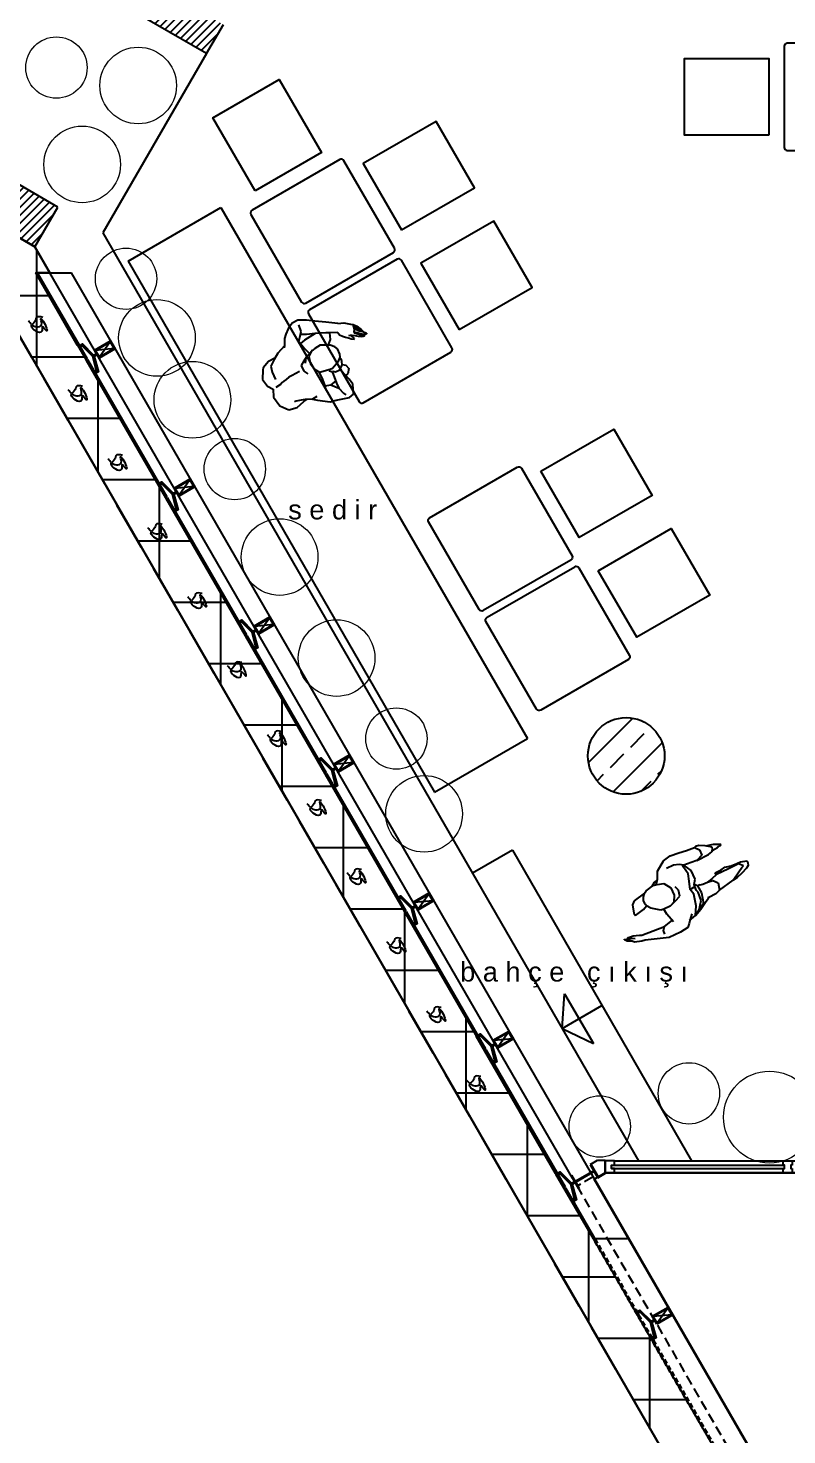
# Model space of a CAD drawing. Header units: millimetres. Extents: x 45 to 25350, y 77 to 5059.
# Drawn here: x 22155 to 22650, y 2396 to 3314 of the extents above; entities that cross this region are included whole.
import ezdxf

# ---------------------------------------------------------------- set-up
doc = ezdxf.new("R2010")
doc.units = ezdxf.units.MM
doc.header["$LTSCALE"] = 5
doc.linetypes.add('DASHED2', pattern=[9.525, 6.35, -3.175])
doc.layers.add('_BK_PEYZAJ_AVM', color=7, linetype='Continuous', lineweight=5, true_color=0x1d5e12)
for name, color, linetype in [('a_hatch_p8', 8, 'Continuous'), ('a_overhead', 1, 'DASHED2'), ('a_p1', 1, 'Continuous'), ('a_p1_d', 1, 'DASHED2'), ('a_p2', 2, 'Continuous'), ('a_p3', 3, 'Continuous'), ('a_p8', 8, 'Continuous'), ('a_p8_d', 8, 'DASHED2'), ('str_SNL_hatch', 1, 'Continuous'), ('str_SNL_wall_sheer', 5, 'Continuous'), ('TEFRIS', 12, 'Continuous')]:
    doc.layers.add(name, color=color, linetype=linetype)
doc.layers.add('yazı', color=30, linetype='Continuous', lineweight=9)
doc.styles.add('25', font='arial.ttf', dxfattribs={"height": 25})

# ---------------------------------------------------------------- blocks, each defined once
blk = doc.blocks.new('A$C6B126162')
for points in [[(0.5, 0), (0.5, -2.21), (10.5, -4.88), (10.5, -7), (9.5, -7), (9.5, -5.65), (0, -3.12), (-9.5, -5.65), (-9.5, -7), (-10.5, -7), (-10.5, -4.88), (-0.5, -2.21), (-0.5, 0), (0.5, 0)], [(-11.5, -7), (-11.5, -8), (-8.5, -8), (-8.5, -8), (-8.5, -7), (-11.5, -7), (-11.5, -7)], [(8.5, -7), (8.5, -8), (11.5, -8), (11.5, -8), (11.5, -7), (8.5, -7), (8.5, -7)]]:
    blk.add_lwpolyline(points)
blk = doc.blocks.new('A$C02EF1839')
for points in [[(6, 3), (6, 0), (0, 0), (0, 3), (1, 3), (1, 5), (0, 5), (0, 8), (6, 8), (6, 5)], [(6, 5), (5, 5), (5, 3), (6, 3)]]:
    blk.add_lwpolyline(points)
blk = doc.blocks.new('A$C2B115F83')
blk.add_lwpolyline([(0, 8), (0, 0), (6, 0), (6, 3), (4, 3), (4, 5), (6, 5), (6, 8)], close=True)
blk = doc.blocks.new('A$C65777083')
for points in [[(3, 0), (-3, 0), (-3, 12), (3, 12)], [(2.5, 0.5), (-2.5, 0.5), (-2.5, 11.5), (2.5, 11.5)]]:
    blk.add_lwpolyline(points, close=True)
for points in [[(2.5, 11.5), (-2.5, 0.5)], [(-2.5, 11.5), (2.5, 0.5)]]:
    blk.add_lwpolyline(points)
blk = doc.blocks.new('A$C30884E47')
for p, q in [((-5, 15), (-5, 14.5)), ((5, 14.5), (5, 15)), ((-5, 0), (-5, 0.5)), ((5, 0), (5, 0.5))]:
    blk.add_line(p, q)
for points in [[(-5, 15), (5, 15)], [(-5, 14.5), (-0.25, 14.5)], [(-0.25, 14.5), (-0.25, 0.5)], [(0.25, 14.5), (5, 14.5)], [(0.25, 14.5), (0.25, 0.5)], [(-5, 0.5), (-0.25, 0.5)], [(-5, 0), (5, 0)], [(0.25, 0.5), (5, 0.5)]]:
    blk.add_lwpolyline(points)
blk = doc.blocks.new('A$C47794B28')
at = {"layer": 'str_SNL_hatch'}
h = blk.add_hatch(dxfattribs=at)
h.set_pattern_fill('ANSI33', color=256, scale=100, style=0)
h.set_pattern_definition([(45, (-1153.641, -4045.18), (-17.67767, 17.67767), []), (45, (-1135.964, -4045.18), (-17.67767, 17.67767), [12.5, -6.25])])
edge = h.paths.add_edge_path()
edge.add_arc((0, 0), 25, 0, 360)
at = {"layer": 'str_SNL_wall_sheer'}
blk.add_circle((0, 0), 25, dxfattribs=at)
blk = doc.blocks.new('ADSAFDF')
for p, q in [((21250.72, -21271.44), (21244.84, -21273.65)), ((21247.31, -21273.41), (21256.11, -21270.2)), ((21251.87, -21271.84), (21249.58, -21273.94)), ((21256.11, -21270.2), (21250.72, -21271.44)), ((21256.11, -21270.2), (21251.87, -21271.84)), ((21256.11, -21270.2), (21251.9, -21275.08)), ((21261.17, -21269.76), (21256.11, -21270.2)), ((21256.11, -21270.2), (21256.11, -21270.2)), ((21257.32, -21272.41), (21261.02, -21269.79)), ((21261.02, -21269.79), (21262.34, -21268.38)), ((21262.34, -21268.38), (21264.66, -21266.77)), ((21264.66, -21266.77), (21270.38, -21267.22)), ((21270.38, -21267.22), (21278.27, -21268.63)), ((21278.27, -21268.63), (21292.07, -21276.4)), ((21279.43, -21271.97), (21278.76, -21274.43)), ((21208.12, -21279.52), (21208.21, -21278.1)), ((21211.87, -21281.41), (21208.12, -21279.52)), ((21208.21, -21278.1), (21209.1, -21276.46)), ((21209.1, -21276.46), (21210.96, -21275.72)), ((21210.96, -21275.72), (21215.46, -21274.95)), ((21213.19, -21277.78), (21211.6, -21278.1)), ((21211.6, -21278.1), (21213.58, -21281.03)), ((21214.4, -21281.81), (21211.87, -21281.41)), ((21216.44, -21276.64), (21213.19, -21277.78)), ((21213.58, -21281.03), (21220.83, -21282.23)), ((21218.22, -21282.74), (21214.4, -21281.81)), ((21215.46, -21274.95), (21219.5, -21274.25)), ((21222.66, -21274.59), (21216.44, -21276.64)), ((21219.5, -21274.25), (21222.21, -21274.4)), ((21220.83, -21282.23), (21229.2, -21283.88)), ((21233.74, -21274.44), (21222.66, -21274.59)), ((21231.71, -21278.77), (21233.74, -21274.44)), ((21233.5, -21282.16), (21231.71, -21278.77)), ((21236.95, -21283.08), (21233.5, -21282.16)), ((21233.74, -21274.44), (21237.08, -21273.82)), ((21233.74, -21274.44), (21233.74, -21274.44)), ((21237.08, -21273.82), (21242.15, -21274.74)), ((21242.55, -21274.44), (21241.72, -21275.08)), ((21244.84, -21273.65), (21242.55, -21274.44)), ((21243.7, -21285.09), (21244.26, -21279.78)), ((21244.26, -21279.78), (21247.31, -21273.41)), ((21247.36, -21276), (21245.7, -21281.37)), ((21245.7, -21281.37), (21246.08, -21283.28)), ((21249.58, -21273.94), (21247.36, -21276)), ((21251.9, -21275.08), (21248.72, -21282.18)), ((21248.72, -21282.18), (21248.87, -21285.9)), ((21270.07, -21275.17), (21270.71, -21281.97)), ((21276.56, -21276.22), (21270.08, -21276.47)), ((21270.71, -21281.97), (21270.4, -21285.65)), ((21278.76, -21274.43), (21276.56, -21276.22)), ((21291.99, -21280.36), (21276.56, -21276.22)), ((21293.14, -21281.16), (21291.99, -21280.36)), ((21292.07, -21276.4), (21294.15, -21277.14)), ((21294.94, -21282.28), (21293.14, -21281.16)), ((21294.15, -21277.14), (21298.59, -21279.39)), ((21296.85, -21283.22), (21294.94, -21282.28)), ((21296.96, -21280.9), (21299.5, -21282.98)), ((21298.59, -21279.39), (21299.34, -21280.85)), ((21299.34, -21280.85), (21302.01, -21282.61)), ((21222.1, -21284.65), (21218.22, -21282.74)), ((21225.05, -21284.42), (21222.1, -21284.65)), ((21227.42, -21284.84), (21225.05, -21284.42)), ((21229.35, -21285.13), (21227.42, -21284.84)), ((21229.2, -21283.88), (21233.41, -21283.22)), ((21229.46, -21283.94), (21229.35, -21285.13)), ((21233.41, -21283.22), (21236.95, -21283.08)), ((21240.16, -21283.84), (21236.95, -21283.08)), ((21241.95, -21284.56), (21240.16, -21283.84)), ((21242.29, -21289.55), (21241.25, -21295.64)), ((21241.95, -21284.56), (21243.7, -21285.09)), ((21244.9, -21287.18), (21242.29, -21289.55)), ((21243.7, -21285.09), (21244.9, -21287.18)), ((21246.26, -21290.71), (21244.1, -21295.01)), ((21246.08, -21283.28), (21244.9, -21287.18)), ((21248.87, -21285.9), (21246.16, -21285.76)), ((21248.87, -21285.9), (21246.26, -21290.71)), ((21256.91, -21286.27), (21255.34, -21289.95)), ((21255.34, -21289.95), (21255.73, -21293.12)), ((21261.09, -21285.56), (21256.91, -21286.27)), ((21258.55, -21294.26), (21259.55, -21288.99)), ((21259.55, -21288.99), (21262.45, -21285.61)), ((21265.93, -21284.81), (21261.09, -21285.56)), ((21262.45, -21285.61), (21265.93, -21284.81)), ((21265.93, -21284.81), (21270.4, -21285.65)), ((21270.4, -21285.65), (21272.22, -21286.27)), ((21270.4, -21285.65), (21272.22, -21286.27)), ((21272.22, -21286.27), (21276.95, -21291.08)), ((21276.95, -21291.08), (21278.18, -21294)), ((21298.45, -21283.71), (21296.85, -21283.22)), ((21299.97, -21284.33), (21298.45, -21283.71)), ((21300.95, -21283.37), (21298.95, -21282.68)), ((21299.5, -21282.98), (21300.89, -21283.78)), ((21300.89, -21283.78), (21299.97, -21284.33)), ((21302.61, -21284.81), (21300.95, -21283.37)), ((21302.01, -21282.61), (21302.97, -21284.45)), ((21302.97, -21284.45), (21302.61, -21284.81)), ((21215.72, -21297.85), (21216.39, -21297.67)), ((21215.75, -21298.62), (21215.72, -21297.85)), ((21217.38, -21299.56), (21215.75, -21298.62)), ((21216.39, -21297.67), (21218.32, -21298.05)), ((21219.31, -21300.9), (21217.38, -21299.56)), ((21218.32, -21298.05), (21218.67, -21297.58)), ((21218.67, -21297.58), (21222.07, -21298.04)), ((21221.87, -21298.76), (21221.17, -21299.97)), ((21221.17, -21299.97), (21224.32, -21303.28)), ((21223, -21297.63), (21221.87, -21298.76)), ((21222.07, -21298.04), (21223, -21297.63)), ((21225.83, -21297.52), (21223, -21297.63)), ((21234.38, -21298.82), (21225.83, -21297.52)), ((21228.88, -21303.36), (21229.7, -21299.63)), ((21229.7, -21299.63), (21234.38, -21298.82)), ((21234.38, -21298.82), (21238.13, -21299.78)), ((21238.13, -21299.78), (21242.97, -21301.15)), ((21241.25, -21295.64), (21242.97, -21301.15)), ((21243.88, -21300.23), (21243.72, -21301.49)), ((21244.1, -21295.01), (21243.88, -21300.23)), ((21260.69, -21299.16), (21258.55, -21294.26)), ((21264.5, -21301.33), (21260.69, -21299.16)), ((21275.37, -21301.08), (21276.91, -21299.74)), ((21276.91, -21299.74), (21278.04, -21297.86)), ((21278.04, -21297.86), (21278.31, -21296.23)), ((21281.34, -21293.15), (21278.18, -21294)), ((21278.18, -21294), (21278.24, -21295.02)), ((21278.31, -21296.23), (21278.24, -21295.02)), ((21287.82, -21293.14), (21281.34, -21293.15)), ((21282.85, -21301.42), (21285.2, -21299.84)), ((21285.2, -21299.84), (21287.83, -21294.99)), ((21287.83, -21294.99), (21287.82, -21293.14)), ((21220.41, -21301.51), (21219.31, -21300.9)), ((21223.27, -21302.77), (21220.41, -21301.51)), ((21224.32, -21303.28), (21227.59, -21305.81)), ((21227.59, -21305.81), (21229.65, -21306.6)), ((21230.68, -21306.54), (21228.88, -21303.36)), ((21229.65, -21306.6), (21230.68, -21306.54)), ((21235.92, -21307.95), (21230.68, -21306.54)), ((21240.99, -21309.68), (21235.92, -21307.95)), ((21246.55, -21311.44), (21240.99, -21309.68)), ((21242.97, -21301.15), (21245.13, -21303.35)), ((21245.13, -21303.35), (21248.45, -21305.16)), ((21248.45, -21305.16), (21253.36, -21306.14)), ((21259.24, -21308.03), (21252.06, -21311.3)), ((21262.43, -21303.81), (21259.24, -21308.03)), ((21264.97, -21301.5), (21262.43, -21303.81)), ((21265.04, -21303.37), (21262.43, -21303.81)), ((21266.98, -21302.22), (21264.5, -21301.33)), ((21267.82, -21302.2), (21265.04, -21303.37)), ((21272.66, -21302.09), (21266.98, -21302.22)), ((21274.45, -21301.41), (21272.66, -21302.09)), ((21274.45, -21301.41), (21282.85, -21301.42)), ((21274.47, -21301.42), (21275.37, -21301.08)), ((21252.06, -21311.3), (21246.55, -21311.44))]:
    blk.add_line(p, q)
blk = doc.blocks.new('dada')
for p, q in [((219967.82, -31810.1), (219965.63, -31815.29)), ((219973.43, -31806.86), (219967.82, -31810.1)), ((219980.49, -31806.97), (219973.43, -31806.86)), ((219984.71, -31810.01), (219980.49, -31806.97)), ((219984.28, -31815.56), (219984.55, -31812.14)), ((219988.56, -31808.22), (219984.71, -31810.01)), ((219993.91, -31808.37), (219988.56, -31808.22)), ((219998.88, -31812.26), (219993.91, -31808.37)), ((219999.67, -31813.16), (219998.88, -31812.26)), ((220000.91, -31818.54), (219999.67, -31813.16)), ((219964.1, -31826.49), (219966.74, -31822.57)), ((219965.63, -31815.29), (219966.32, -31821.02)), ((219966.32, -31821.02), (219966.1, -31823.52)), ((219966.74, -31822.57), (219967.93, -31820.3)), ((219967.93, -31820.3), (219969.4, -31817.13)), ((219969.4, -31817.13), (219969.8, -31816.05)), ((219984.57, -31817.26), (219984.28, -31815.56)), ((219984.36, -31825.28), (219984.72, -31822.78)), ((219984.6, -31818.7), (219984.57, -31817.26)), ((219984.6, -31820.52), (219984.6, -31818.7)), ((219984.72, -31822.78), (219984.6, -31820.52)), ((219993.96, -31816.3), (219988.77, -31815.1)), ((219997.59, -31817.95), (219993.96, -31816.3)), ((219999.73, -31822.23), (219997.59, -31817.95)), ((220001.59, -31826.62), (219999.73, -31822.23)), ((220000.18, -31823.15), (220000.91, -31818.54)), ((219961.55, -31828.75), (219955.53, -31834.58)), ((219964.1, -31826.49), (219961.55, -31828.75)), ((219963.56, -31829.8), (219964.1, -31826.49)), ((219983.43, -31830.57), (219984.36, -31825.28)), ((220002.81, -31832.98), (220001.59, -31826.62)), ((220002.93, -31833.11), (220001.86, -31831.93)), ((219954.16, -31838.39), (219950.29, -31846.24)), ((219955.53, -31834.58), (219954.16, -31838.39)), ((219965.95, -31838.14), (219964.26, -31841.56)), ((219965.95, -31838.14), (219964.98, -31837.71)), ((219970.28, -31839.47), (219965.95, -31838.14)), ((219975.28, -31840.42), (219970.28, -31839.47)), ((219975.15, -31840.74), (219972.56, -31847.46)), ((219978.82, -31839.44), (219975.15, -31840.74)), ((219983.21, -31839.4), (219978.82, -31839.44)), ((219981.99, -31833.12), (219978.94, -31834.02)), ((219985.92, -31833.89), (219981.99, -31833.12)), ((219987.64, -31841.51), (219983.21, -31839.4)), ((219988.07, -31839.19), (219985.66, -31836.85)), ((219988.02, -31838.63), (219985.92, -31833.89)), ((219988.07, -31839.19), (219988.02, -31838.63)), ((219988.47, -31841.63), (219988.07, -31839.19)), ((220006.66, -31835.82), (220002.93, -31833.11)), ((220008.27, -31838.35), (220006.66, -31835.82)), ((220010.11, -31841.56), (220008.27, -31838.35)), ((219950.29, -31846.24), (219950.45, -31849.81)), ((219950.45, -31849.81), (219955.8, -31853.26)), ((219954.91, -31845.07), (219953.11, -31845.59)), ((219959.4, -31844.48), (219954.91, -31845.07)), ((219964.26, -31841.56), (219959.4, -31844.48)), ((219962.84, -31845.25), (219959.4, -31844.48)), ((219970.62, -31847.5), (219962.84, -31845.25)), ((219964.25, -31845.64), (219964.26, -31841.56)), ((219969.08, -31849.16), (219968.58, -31852.23)), ((219970.59, -31848.03), (219969.08, -31849.16)), ((219970.97, -31847.21), (219970.59, -31848.03)), ((219972.17, -31846.32), (219970.97, -31847.21)), ((219972.17, -31846.32), (219972.92, -31846.53)), ((219972.56, -31847.46), (219972.17, -31849.01)), ((219972.17, -31849.01), (219973.41, -31854.95)), ((219989.39, -31844.89), (219987.64, -31841.51)), ((219989.1, -31844.08), (219988.47, -31841.63)), ((219993.46, -31842.32), (219988.64, -31842.96)), ((219988.91, -31851.81), (219989.4, -31847.79)), ((219989.4, -31845.86), (219989.1, -31844.08)), ((219989.4, -31847.79), (219989.39, -31844.89)), ((219999.27, -31842.1), (219993.46, -31842.32)), ((219997.01, -31853.72), (219997.93, -31845.57)), ((219997.01, -31853.72), (219999.97, -31848.98)), ((219997.93, -31845.57), (219997.61, -31842.23)), ((219999.27, -31842.1), (220002.34, -31845.71)), ((219999.97, -31848.98), (220002.34, -31845.71)), ((220002.34, -31845.71), (220003.54, -31847.27)), ((220003.54, -31847.27), (220008.04, -31848.65)), ((220007.38, -31854.47), (220010.84, -31850.1)), ((220011.49, -31845.77), (220010.11, -31841.56)), ((220010.84, -31850.1), (220011.49, -31845.77)), ((220010.84, -31850.1), (220010.84, -31850.1)), ((219955.8, -31853.26), (219959.9, -31853.53)), ((219959.9, -31853.53), (219963.48, -31853.17)), ((219963.15, -31854.85), (219963.36, -31853.18)), ((219965.64, -31857.49), (219963.15, -31854.85)), ((219963.48, -31853.17), (219967.29, -31852.84)), ((219968.51, -31857.12), (219965.64, -31857.49)), ((219967.29, -31852.84), (219968.82, -31852.87)), ((219970.32, -31855.52), (219968.51, -31857.12)), ((219968.58, -31852.23), (219970.19, -31855.43)), ((219968.58, -31852.23), (219968.58, -31852.23)), ((219970.19, -31855.43), (219971.96, -31856.56)), ((219971.96, -31856.56), (219973.39, -31857.25)), ((219973.39, -31857.25), (219974.3, -31857.1)), ((219973.41, -31854.95), (219974.93, -31857.36)), ((219974.3, -31857.1), (219974, -31855.88)), ((219974.93, -31857.36), (219976.56, -31858.48)), ((219976.56, -31858.48), (219980.28, -31859.2)), ((219980.28, -31859.2), (219982.44, -31858.76)), ((219982.44, -31858.76), (219985.09, -31857.09)), ((219985.09, -31857.09), (219988.91, -31851.81)), ((219985.8, -31856.21), (219987.9, -31859.37)), ((219987.9, -31859.37), (219991.64, -31861.58)), ((219993.17, -31859.66), (219997.01, -31853.72)), ((219998.72, -31863.72), (220003.67, -31858.47)), ((220003.67, -31858.47), (220007.38, -31854.47)), ((219983.16, -31868.07), (219981.05, -31869.82)), ((219984.86, -31866.77), (219983.16, -31868.07)), ((219986.8, -31865.87), (219984.86, -31866.77)), ((219988.57, -31865.91), (219986.8, -31865.87)), ((219988.57, -31865.91), (219991.64, -31861.58)), ((219991.64, -31861.58), (219993.17, -31859.66)), ((219993.34, -31869.51), (219998.72, -31863.72)), ((219976.27, -31878.1), (219976.66, -31876.87)), ((219976.66, -31876.87), (219977.52, -31876.06)), ((219977.86, -31877.77), (219976.79, -31878.46)), ((219977.52, -31876.06), (219978.45, -31875.03)), ((219978.67, -31877.01), (219977.86, -31877.77)), ((219978.12, -31877.92), (219979.05, -31877.16)), ((219978.45, -31875.03), (219979.15, -31874.38)), ((219980.13, -31875.83), (219978.67, -31877.01)), ((219980.08, -31870.45), (219978.82, -31871.79)), ((219978.82, -31871.79), (219978.86, -31872.05)), ((219978.86, -31872.05), (219979.15, -31872.17)), ((219979.05, -31877.16), (219980.26, -31876.22)), ((219979.15, -31872.17), (219981.22, -31871.84)), ((219979.15, -31874.38), (219980.27, -31873.42)), ((219981.04, -31877.69), (219979.16, -31879.29)), ((219981.05, -31869.82), (219980.08, -31870.45)), ((219982.07, -31874.36), (219980.13, -31875.83)), ((219980.26, -31876.22), (219981.28, -31875.32)), ((219980.27, -31873.42), (219981.5, -31872.16)), ((219982.21, -31876.84), (219981.04, -31877.69)), ((219981.22, -31871.84), (219982.18, -31871.28)), ((219983.47, -31877.43), (219981.25, -31878.56)), ((219981.28, -31875.32), (219982.23, -31874.56)), ((219981.5, -31872.16), (219982.18, -31871.28)), ((219982.23, -31874.56), (219982.07, -31874.36)), ((219982.18, -31871.28), (219982.73, -31870.18)), ((219982.21, -31876.84), (219983.86, -31875.88)), ((219982.23, -31874.56), (219983.86, -31875.88)), ((219985.17, -31876.82), (219983.47, -31877.43)), ((219983.86, -31875.88), (219986.68, -31877.05)), ((219986.68, -31877.05), (219984.29, -31878.28)), ((219985.98, -31876.82), (219985.17, -31876.82)), ((219987.88, -31875.86), (219986.68, -31877.05)), ((219991.22, -31872.75), (219987.88, -31875.86)), ((219993.34, -31869.51), (219991.22, -31872.75)), ((219976.41, -31878.38), (219976.27, -31878.1)), ((219976.79, -31878.46), (219976.41, -31878.38)), ((219976.48, -31879.78), (219978.12, -31877.92)), ((219976.62, -31880.37), (219976.48, -31879.78)), ((219976.88, -31880.62), (219976.62, -31880.37)), ((219979.16, -31879.29), (219976.88, -31880.62)), ((219981.25, -31878.56), (219979.16, -31879.29)), ((219979.44, -31879.52), (219979.16, -31879.29)), ((219981.03, -31879.23), (219979.44, -31879.52)), ((219984.29, -31878.28), (219981.03, -31879.23))]:
    blk.add_line(p, q)
blk = doc.blocks.new('sadffads')
at = {"layer": 'TEFRIS'}
for p, q in [((-1564.45, -15107.18), (-1630.45, -15107.18)), ((-1494.45, -15107.18), (-1572.26, -15107.18)), ((-1632.45, -15109.18), (-1632.45, -15175.18)), ((-1492.45, -15175.18), (-1492.45, -15109.18)), ((-1630.45, -15177.18), (-1494.45, -15177.18)), ((-1630.45, -15177.18), (-1564.45, -15177.18))]:
    blk.add_line(p, q, dxfattribs=at)
for centre, start, end in [((-1630.45, -15109.18), 90, 180), ((-1494.45, -15109.18), 360, 90), ((-1630.45, -15175.18), 180, 270), ((-1494.45, -15175.18), 270, 360)]:
    blk.add_arc(centre, 2, start, end, dxfattribs=at)

msp = doc.modelspace()

# ---------------------------------------------------------------- hatches: boundary and pattern name
at = {"ltscale": 0.5}
h = msp.add_hatch(dxfattribs=at)
h.set_pattern_fill('ANSI31', color=251, scale=30)
h.set_pattern_definition([(45, (24280.266, 18410.9967), (-2.6516504, 2.6516504), [])])
h.paths.add_polyline_path([(21763.42, 4094.47), (22023.38, 4098.96), (22023.02, 4119.96), (21730.1, 4114.9), (21721.79, 4595.08, -0.130845), (22999.27, 4233.91, -0.490921), (22999.35, 4233.95, -0.006684), (23000.2, 4268.19, 0.132238), (21691.26, 4625.37), (21711.96, 3429.14), (22159.11, 3170.98), (22174.11, 3196.96), (22030.23, 3280.02), (22097.77, 3397), (22270.98, 3297), (22270.99, 3297.02), (22281.98, 3316.05), (22090.58, 3426.55), (22020.06, 3425.33), (21775.09, 3421.1, -0.000011), (21771.02, 3655.54), (22030.98, 3660.03), (22030.62, 3681.03), (21770.66, 3676.54, -0.000019)])
at = {"layer": 'TEFRIS'}
h = msp.add_hatch(dxfattribs=at)
h.set_pattern_fill('_USER', color=256, scale=40, style=0, double=1, pattern_type=0)
h.set_pattern_definition([(0, (24280.266, 4219.207), (0, 40), []), (90, (24280.266, 4219.207), (-40, 2e-15), [])])
h.paths.add_polyline_path([(22093.29, 3208.98), (22159.11, 3170.98), (22168.89, 3154.03), (22159.66, 3154.03), (23185.58, 1377.07), (23186.45, 1377.57), (23185.95, 1378.43), (23187.79, 1379.49), (23185.09, 1389.49), (23187.01, 1390.59), (23188.26, 1388.43), (23198.65, 1394.43), (23151.54, 1476.03), (23305.7, 1476.03), (23378.85, 1349.33), (23300.58, 1117.88)])

# ---------------------------------------------------------------- linework, layer by layer
at = {"ltscale": 0.5}
for p, q in [((22270.98, 3297), (22097.77, 3397)), ((22270.99, 3297.02), (22281.99, 3316.07)), ((22174.11, 3196.96), (22030.23, 3280.02)), ((22159.1, 3170.9), (22174.1, 3196.88)), ((22159.11, 3170.98), (22174.11, 3196.96))]:
    msp.add_line(p, q, dxfattribs=at)
msp.add_lwpolyline([(22159.14, 3170.96), (21711.96, 3429.14), (21691.26, 4625.37)], dxfattribs=at)
at = {"layer": '_BK_PEYZAJ_AVM', "ltscale": 0.5}
for centre, radius in [((22173.11, 3287.87), 20), ((22226.44, 3276.21), 25), ((22189.92, 3224.74), 25), ((22218.5, 3150.16), 20), ((22238.71, 3111.6), 25), ((22261.81, 3071.26), 25), ((22289.44, 3026.04), 20), ((22318.69, 2968.7), 25), ((22355.87, 2902.82), 25), ((22394.86, 2850.3), 20), ((22412.93, 2801.24), 25), ((22585.66, 2618.97), 20), ((22638.3, 2603.48), 30), ((22527.49, 2597.35), 20)]:
    msp.add_circle(centre, radius, dxfattribs=at)
at = {"layer": 'a_hatch_p8'}
msp.add_lwpolyline([(22093.29, 3208.98), (22159.11, 3170.98), (22168.89, 3154.03), (22159.66, 3154.03), (23185.58, 1377.07), (23186.45, 1377.57), (23185.95, 1378.43), (23187.79, 1379.49), (23185.09, 1389.49), (23187.01, 1390.59), (23188.26, 1388.43), (23198.65, 1394.43), (23151.54, 1476.03), (23305.7, 1476.03), (23378.85, 1349.33), (23300.58, 1117.88), (22093.29, 3208.98)], close=True, dxfattribs=at)
for points in [[(20490.46, 169.29), (20261.28, 1351.08), (20842.88, 2358.45), (21339.28, 2645.04), (22027.03, 2645.04), (22117.29, 3167.41), (23300.58, 1117.88), (23272.69, 1035.41), (22213.19, 423.7), (22366.45, 688.38), (21467.36, 169.29)], [(22531.08, 2567.03), (22524.15, 2563.03), (23151.54, 1476.36), (23151.54, 2567.03), (22531.08, 2567.03)]]:
    msp.add_lwpolyline(points, dxfattribs=at)
at = {"layer": 'a_overhead'}
msp.add_line((22093.29, 3208.98), (23858.86, 150.92), dxfattribs=at)
at = {"layer": 'a_p1'}
for p, q in [((22537.08, 2575.03), (23152.66, 2575.03)), ((23151.54, 1476.03), (22523.96, 2563.03)), ((22523.96, 2563.03), (22523.96, 2563.03)), ((22531.08, 2567.03), (23158.66, 2567.03))]:
    msp.add_line(p, q, dxfattribs=at)
for points in [[(22509.76, 2563.62), (22159.11, 3170.98)], [(22186.96, 3106.74), (22159.66, 3154.03), (22182.75, 3154.03), (22546.48, 2524.03), (22523.39, 2524.03), (22498.97, 2566.31)], [(22244.4, 3007.24), (22192.69, 3096.81)], [(22296.36, 2917.24), (22244.65, 3006.81)], [(22348.32, 2827.24), (22296.61, 2916.81)], [(22400.29, 2737.24), (22348.57, 2826.81)], [(22452.25, 2647.24), (22400.54, 2736.81)], [(22498.72, 2566.74), (22447.01, 2656.31)]]:
    msp.add_lwpolyline(points, dxfattribs=at)
at = {"layer": 'a_p1_d', "ltscale": 0.1}
msp.add_lwpolyline([(22524.5, 2524.09), (23186.35, 1377.74), (23185.48, 1377.24), (22523.64, 2523.59)], close=True, dxfattribs=at)
at = {"layer": 'a_p2'}
for p, q in [((22535.08, 2572.03), (22648.05, 2572.03)), ((22535.08, 2570.03), (22648.05, 2570.03))]:
    msp.add_line(p, q, dxfattribs=at)
for points in [[(22193.31, 3097.74), (22160.81, 3154.03), (22159.94, 3153.53), (22192.44, 3097.24)], [(22193.31, 3097.74), (22192.44, 3097.24)], [(22193.56, 3097.31), (22192.69, 3096.81)], [(22192.69, 3096.81), (22244.4, 3007.24)], [(22245.27, 3007.74), (22193.56, 3097.31)], [(22245.27, 3007.74), (22244.4, 3007.24)], [(22245.52, 3007.31), (22244.65, 3006.81)], [(22244.65, 3006.81), (22296.36, 2917.24)], [(22297.23, 2917.74), (22245.52, 3007.31)], [(22297.23, 2917.74), (22296.36, 2917.24)], [(22297.48, 2917.31), (22296.61, 2916.81)], [(22349.19, 2827.74), (22297.48, 2917.31)], [(22296.61, 2916.81), (22348.32, 2827.24)], [(22349.19, 2827.74), (22348.32, 2827.24)], [(22349.44, 2827.31), (22348.57, 2826.81)], [(22348.57, 2826.81), (22400.29, 2737.24)], [(22401.15, 2737.74), (22349.44, 2827.31)], [(22401.15, 2737.74), (22400.29, 2737.24)], [(22401.4, 2737.31), (22400.54, 2736.81)], [(22400.54, 2736.81), (22452.25, 2647.24)], [(22453.11, 2647.74), (22401.4, 2737.31)], [(22453.11, 2647.74), (22452.25, 2647.24)], [(22453.36, 2647.31), (22452.5, 2646.81)], [(22452.5, 2646.81), (22504.21, 2557.24)], [(22505.08, 2557.74), (22453.36, 2647.31)], [(22505.08, 2557.74), (22504.21, 2557.24)], [(22504.46, 2556.81), (22523.39, 2524.03), (22524.25, 2524.53), (22505.33, 2557.31)], [(22505.33, 2557.31), (22504.46, 2556.81)]]:
    msp.add_lwpolyline(points, dxfattribs=at)
at = {"layer": 'a_p2', "color": 1}
for points in [[(22157.1, 3120.22), (22156.28, 3120.92), (22155.56, 3121.8), (22154.85, 3122.67)], [(22183.09, 3075.22), (22182.26, 3075.92), (22181.54, 3076.8), (22180.83, 3077.67)], [(22209.07, 3030.22), (22208.24, 3030.92), (22207.53, 3031.8), (22206.81, 3032.67)], [(22235.05, 2985.22), (22234.22, 2985.92), (22233.51, 2986.8), (22232.79, 2987.67)], [(22261.03, 2940.22), (22260.2, 2940.92), (22259.49, 2941.8), (22258.77, 2942.67)], [(22287.01, 2895.22), (22286.18, 2895.92), (22285.47, 2896.8), (22284.75, 2897.67)], [(22312.99, 2850.22), (22312.16, 2850.92), (22311.45, 2851.8), (22310.73, 2852.67)], [(22338.97, 2805.22), (22338.14, 2805.92), (22337.43, 2806.8), (22336.72, 2807.67)], [(22364.95, 2760.22), (22364.12, 2760.92), (22363.41, 2761.8), (22362.7, 2762.67)], [(22390.93, 2715.22), (22390.1, 2715.92), (22389.39, 2716.8), (22388.68, 2717.67)], [(22416.91, 2670.22), (22416.08, 2670.92), (22415.37, 2671.8), (22414.66, 2672.67)], [(22442.89, 2625.22), (22442.07, 2625.92), (22441.35, 2626.8), (22440.64, 2627.67)]]:
    msp.add_open_spline(points, degree=3, dxfattribs=at)
for points, knots in [([(22157.1, 3120.22), (22156.94, 3119.96), (22156.07, 3117.64), (22164.71, 3112.21), (22163.3, 3120.82), (22168.55, 3112.76), (22165.93, 3121.33), (22162.01, 3125.42), (22164.93, 3119.34), (22160.02, 3118.39), (22157.98, 3119.48), (22157.1, 3120.22)], [9.456474, 9.456474, 9.456474, 9.456474, 10.477298, 18.028072, 20.941247, 24.519586, 31.186766, 33.27714, 37.219588, 40.730106, 44.151322, 44.151322, 44.151322, 44.151322]), ([(22164.18, 3124.99), (22162.38, 3125.37), (22159.81, 3125.91), (22159.65, 3122.28), (22157.67, 3121.12), (22157.1, 3120.22)], [0, 0, 0, 0, 4.201031, 5.983041, 9.456474, 9.456474, 9.456474, 9.456474]), ([(22183.09, 3075.22), (22182.92, 3074.96), (22182.05, 3072.64), (22190.69, 3067.21), (22189.29, 3075.82), (22194.53, 3067.76), (22191.91, 3076.33), (22187.99, 3080.42), (22190.91, 3074.34), (22186, 3073.39), (22183.96, 3074.48), (22183.09, 3075.22)], [9.456474, 9.456474, 9.456474, 9.456474, 10.477298, 18.028072, 20.941247, 24.519586, 31.186766, 33.27714, 37.219588, 40.730106, 44.151322, 44.151322, 44.151322, 44.151322]), ([(22190.16, 3079.99), (22188.36, 3080.37), (22185.79, 3080.91), (22185.63, 3077.28), (22183.65, 3076.12), (22183.09, 3075.22)], [0, 0, 0, 0, 4.201031, 5.983041, 9.456474, 9.456474, 9.456474, 9.456474]), ([(22209.07, 3030.22), (22208.9, 3029.96), (22208.03, 3027.64), (22216.67, 3022.21), (22215.27, 3030.82), (22220.52, 3022.76), (22217.89, 3031.33), (22213.97, 3035.42), (22216.89, 3029.34), (22211.98, 3028.39), (22209.94, 3029.48), (22209.07, 3030.22)], [9.456474, 9.456474, 9.456474, 9.456474, 10.477298, 18.028072, 20.941247, 24.519586, 31.186766, 33.27714, 37.219588, 40.730106, 44.151322, 44.151322, 44.151322, 44.151322]), ([(22216.14, 3034.99), (22214.34, 3035.37), (22211.77, 3035.91), (22211.61, 3032.28), (22209.63, 3031.12), (22209.07, 3030.22)], [0, 0, 0, 0, 4.201031, 5.983041, 9.456474, 9.456474, 9.456474, 9.456474]), ([(22242.12, 2989.99), (22240.32, 2990.37), (22237.75, 2990.91), (22237.6, 2987.28), (22235.62, 2986.12), (22235.05, 2985.22)], [0, 0, 0, 0, 4.201031, 5.983041, 9.456474, 9.456474, 9.456474, 9.456474]), ([(22235.05, 2985.22), (22234.88, 2984.96), (22234.01, 2982.64), (22242.65, 2977.21), (22241.25, 2985.82), (22246.5, 2977.76), (22243.87, 2986.33), (22239.95, 2990.42), (22242.87, 2984.34), (22237.96, 2983.39), (22235.93, 2984.48), (22235.05, 2985.22)], [9.456474, 9.456474, 9.456474, 9.456474, 10.477298, 18.028072, 20.941247, 24.519586, 31.186766, 33.27714, 37.219588, 40.730106, 44.151322, 44.151322, 44.151322, 44.151322]), ([(22268.1, 2944.99), (22266.3, 2945.37), (22263.73, 2945.91), (22263.58, 2942.28), (22261.6, 2941.12), (22261.03, 2940.22)], [0, 0, 0, 0, 4.201031, 5.983041, 9.456474, 9.456474, 9.456474, 9.456474]), ([(22261.03, 2940.22), (22260.86, 2939.96), (22260, 2937.64), (22268.63, 2932.21), (22267.23, 2940.82), (22272.48, 2932.76), (22269.85, 2941.33), (22265.93, 2945.42), (22268.85, 2939.34), (22263.95, 2938.39), (22261.91, 2939.48), (22261.03, 2940.22)], [9.456474, 9.456474, 9.456474, 9.456474, 10.477298, 18.028072, 20.941247, 24.519586, 31.186766, 33.27714, 37.219588, 40.730106, 44.151322, 44.151322, 44.151322, 44.151322]), ([(22294.08, 2899.99), (22292.28, 2900.37), (22289.71, 2900.91), (22289.56, 2897.28), (22287.58, 2896.12), (22287.01, 2895.22)], [0, 0, 0, 0, 4.201031, 5.983041, 9.456474, 9.456474, 9.456474, 9.456474]), ([(22294.78, 2896.99), (22294.65, 2897.21), (22293.92, 2898.32), (22291.91, 2900.42), (22294.83, 2894.34), (22289.93, 2893.39), (22287.89, 2894.48), (22287.01, 2895.22)], [30.703822, 30.703822, 30.703822, 30.703822, 31.186766, 33.27714, 37.219588, 40.730106, 44.151322, 44.151322, 44.151322, 44.151322]), ([(22287.01, 2895.22), (22286.84, 2894.96), (22285.98, 2892.64), (22294.61, 2887.21), (22293.43, 2894.47), (22294.42, 2893.63), (22294.78, 2893.23)], [9.456474, 9.456474, 9.456474, 9.456474, 10.477298, 18.028072, 20.941247, 22.319944, 22.319944, 22.319944, 22.319944]), ([(22294.78, 2893.23), (22295.36, 2892.59), (22298.01, 2888.93), (22296.47, 2894.23), (22294.78, 2896.99)], [22.319944, 22.319944, 22.319944, 22.319944, 24.519586, 30.703822, 30.703822, 30.703822, 30.703822]), ([(22312.99, 2850.22), (22312.82, 2849.96), (22311.96, 2847.64), (22320.6, 2842.21), (22319.19, 2850.82), (22324.44, 2842.76), (22321.81, 2851.33), (22317.89, 2855.42), (22320.81, 2849.34), (22315.91, 2848.39), (22313.87, 2849.48), (22312.99, 2850.22)], [9.456474, 9.456474, 9.456474, 9.456474, 10.477298, 18.028072, 20.941247, 24.519586, 31.186766, 33.27714, 37.219588, 40.730106, 44.151322, 44.151322, 44.151322, 44.151322]), ([(22320.06, 2854.99), (22318.26, 2855.37), (22315.69, 2855.91), (22315.54, 2852.28), (22313.56, 2851.12), (22312.99, 2850.22)], [0, 0, 0, 0, 4.201031, 5.983041, 9.456474, 9.456474, 9.456474, 9.456474]), ([(22338.97, 2805.22), (22338.8, 2804.96), (22337.94, 2802.64), (22346.58, 2797.21), (22345.17, 2805.82), (22350.42, 2797.76), (22347.79, 2806.33), (22343.87, 2810.42), (22346.79, 2804.34), (22341.89, 2803.39), (22339.85, 2804.48), (22338.97, 2805.22)], [9.456474, 9.456474, 9.456474, 9.456474, 10.477298, 18.028072, 20.941247, 24.519586, 31.186766, 33.27714, 37.219588, 40.730106, 44.151322, 44.151322, 44.151322, 44.151322]), ([(22346.05, 2809.99), (22344.24, 2810.37), (22341.67, 2810.91), (22341.52, 2807.28), (22339.54, 2806.12), (22338.97, 2805.22)], [0, 0, 0, 0, 4.201031, 5.983041, 9.456474, 9.456474, 9.456474, 9.456474]), ([(22364.95, 2760.22), (22364.78, 2759.96), (22363.92, 2757.64), (22372.56, 2752.21), (22371.15, 2760.82), (22376.4, 2752.76), (22373.78, 2761.33), (22369.85, 2765.42), (22372.77, 2759.34), (22367.87, 2758.39), (22365.83, 2759.48), (22364.95, 2760.22)], [9.456474, 9.456474, 9.456474, 9.456474, 10.477298, 18.028072, 20.941247, 24.519586, 31.186766, 33.27714, 37.219588, 40.730106, 44.151322, 44.151322, 44.151322, 44.151322]), ([(22372.03, 2764.99), (22370.22, 2765.37), (22367.65, 2765.91), (22367.5, 2762.28), (22365.52, 2761.12), (22364.95, 2760.22)], [0, 0, 0, 0, 4.201031, 5.983041, 9.456474, 9.456474, 9.456474, 9.456474]), ([(22390.93, 2715.22), (22390.76, 2714.96), (22389.9, 2712.64), (22398.54, 2707.21), (22397.13, 2715.82), (22402.38, 2707.76), (22399.76, 2716.33), (22395.84, 2720.42), (22398.76, 2714.34), (22393.85, 2713.39), (22391.81, 2714.48), (22390.93, 2715.22)], [9.456474, 9.456474, 9.456474, 9.456474, 10.477298, 18.028072, 20.941247, 24.519586, 31.186766, 33.27714, 37.219588, 40.730106, 44.151322, 44.151322, 44.151322, 44.151322]), ([(22398.01, 2719.99), (22396.2, 2720.37), (22393.63, 2720.91), (22393.48, 2717.28), (22391.5, 2716.12), (22390.93, 2715.22)], [0, 0, 0, 0, 4.201031, 5.983041, 9.456474, 9.456474, 9.456474, 9.456474]), ([(22416.91, 2670.22), (22416.75, 2669.96), (22415.88, 2667.64), (22424.52, 2662.21), (22423.11, 2670.82), (22428.36, 2662.76), (22425.74, 2671.33), (22421.82, 2675.42), (22424.74, 2669.34), (22419.83, 2668.39), (22417.79, 2669.48), (22416.91, 2670.22)], [9.456474, 9.456474, 9.456474, 9.456474, 10.477298, 18.028072, 20.941247, 24.519586, 31.186766, 33.27714, 37.219588, 40.730106, 44.151322, 44.151322, 44.151322, 44.151322]), ([(22423.99, 2674.99), (22422.18, 2675.37), (22419.62, 2675.91), (22419.46, 2672.28), (22417.48, 2671.12), (22416.91, 2670.22)], [0, 0, 0, 0, 4.201031, 5.983041, 9.456474, 9.456474, 9.456474, 9.456474]), ([(22442.89, 2625.22), (22442.73, 2624.96), (22441.86, 2622.64), (22450.5, 2617.21), (22449.09, 2625.82), (22454.34, 2617.76), (22451.72, 2626.33), (22447.8, 2630.42), (22450.72, 2624.34), (22445.81, 2623.39), (22443.77, 2624.48), (22442.89, 2625.22)], [9.456474, 9.456474, 9.456474, 9.456474, 10.477298, 18.028072, 20.941247, 24.519586, 31.186766, 33.27714, 37.219588, 40.730106, 44.151322, 44.151322, 44.151322, 44.151322]), ([(22449.97, 2629.99), (22448.16, 2630.37), (22445.6, 2630.91), (22445.44, 2627.28), (22443.46, 2626.12), (22442.89, 2625.22)], [0, 0, 0, 0, 4.201031, 5.983041, 9.456474, 9.456474, 9.456474, 9.456474])]:
    msp.add_open_spline(points, degree=3, knots=knots, dxfattribs=at)
at = {"layer": 'a_p3'}
for p in [(22526.08, 2575.36), (22531.08, 2566.7)]:
    msp.add_line(p, (22531.08, 2575.36), dxfattribs=at)
for points in [[(22521.75, 2572.86), (22526.08, 2575.36)], [(22531.08, 2566.7), (22526.75, 2564.2)]]:
    msp.add_lwpolyline(points, dxfattribs=at)
at = {"layer": 'a_p8'}
for p, q in [((22270.99, 3297.02), (22203.45, 3180.04)), ((22203.45, 3180.04), (22552.76, 2575.03))]:
    msp.add_line(p, q, dxfattribs=at)
at = {"layer": 'a_p8_d', "ltscale": 0.2}
msp.add_lwpolyline([(22512.76, 2558.43), (23188.26, 1388.43), (23198.65, 1394.43), (22523.15, 2564.43)], close=True, dxfattribs=at)
at = {"layer": 'TEFRIS'}
for p, q in [((22219.81, 3161.71), (22280.43, 3196.71)), ((22280.43, 3196.71), (22480.43, 2850.3)), ((22219.81, 3161.71), (22419.81, 2815.3)), ((22419.81, 2815.3), (22480.43, 2850.3)), ((22470.5, 2777.49), (22444.52, 2762.49)), ((22470.5, 2777.49), (22587.4, 2575.03)), ((22502.97, 2661.26), (22504.63, 2683.89)), ((22504.63, 2683.89), (22523.4, 2651.39)), ((22502.97, 2661.26), (22528.95, 2676.26)), ((22502.97, 2661.26), (22523.4, 2651.39))]:
    msp.add_line(p, q, dxfattribs=at)
for points in [[(22637.84, 3243.88), (22582.84, 3243.85), (22582.82, 3293.85), (22637.82, 3293.88)], [(22302.74, 3207.58), (22275.22, 3255.2), (22318.51, 3280.22), (22346.03, 3232.6)], [(22398.24, 3181.99), (22445.89, 3209.47), (22420.91, 3252.78), (22373.26, 3225.31)], [(22435.74, 3117.04), (22483.39, 3144.51), (22458.41, 3187.83), (22410.76, 3160.35)], [(22489.09, 3024.64), (22536.7, 3052.16), (22561.73, 3008.88), (22514.11, 2981.35)], [(22526.59, 2959.69), (22574.2, 2987.21), (22599.23, 2943.92), (22551.61, 2916.4)]]:
    msp.add_lwpolyline(points, close=True, dxfattribs=at)
for points in [[(22393.64, 3170.02), (22360.64, 3227.18, 0.414214), (22357.9, 3227.91), (22300.75, 3194.91, 0.414214), (22300.01, 3192.18), (22333.01, 3135.02, 0.414214), (22335.75, 3134.29), (22392.9, 3167.29, 0.414214)], [(22431.14, 3105.07), (22398.14, 3162.23, 0.414214), (22395.4, 3162.96), (22338.25, 3129.96, 0.414214), (22337.51, 3127.23), (22370.51, 3070.07, 0.414214), (22373.25, 3069.34), (22430.4, 3102.34, 0.414214)], [(22476.42, 3026.63), (22509.42, 2969.48, -0.414214), (22508.69, 2966.75), (22451.53, 2933.75, -0.414214), (22448.8, 2934.48), (22415.8, 2991.63, -0.414214), (22416.53, 2994.37), (22473.69, 3027.37, -0.414214)], [(22513.92, 2961.68), (22546.92, 2904.53, -0.414214), (22546.19, 2901.79), (22489.03, 2868.79, -0.414214), (22486.3, 2869.53), (22453.3, 2926.68, -0.414214), (22454.03, 2929.41), (22511.19, 2962.41, -0.414214)]]:
    msp.add_lwpolyline(points, format="xyb", close=True, dxfattribs=at)

# ---------------------------------------------------------------- block references
msp.add_blockref('sadffads', (24280.27, 18411))
at = {"layer": 'a_p1', "rotation": 299.9999999999895}
for p in [(22199.49, 3101.03), (22251.45, 3011.03), (22303.42, 2921.03), (22355.38, 2831.03), (22407.34, 2741.03), (22459.3, 2651.03), (22511.26, 2561.03)]:
    msp.add_blockref('A$C6B126162', p, dxfattribs=at)
at = {"layer": 'a_p2'}
for name, p in [('A$C2B115F83', (22531.08, 2567.03)), ('A$C02EF1839', (22647.05, 2567.03))]:
    msp.add_blockref(name, p, dxfattribs=at)
at = {"layer": 'a_p3', "rotation": 299.9999999999895}
for name, p in [('A$C65777083', (22199.49, 3101.03)), ('A$C65777083', (22251.45, 3011.03)), ('A$C65777083', (22303.42, 2921.03)), ('A$C65777083', (22355.38, 2831.03)), ('A$C65777083', (22407.34, 2741.03)), ('A$C65777083', (22459.3, 2651.03)), ('A$C30884E47', (22511.26, 2561.03))]:
    msp.add_blockref(name, p, dxfattribs=at)
at = {"layer": 'TEFRIS'}
for name, p, rotation in [('dada', (130080.39, -191322.59), 127.2297486290331), ('ADSAFDF', (52274.37, -2068.89), 215.8265378900718), ('A$C6B126162', (22563.22, 2471.03), 299.9999999999895), ('A$C65777083', (22563.22, 2471.03), 299.9999999999895)]:
    msp.add_blockref(name, p, dxfattribs=dict(at, rotation=rotation))
msp.add_blockref('A$C47794B28', (22544.78, 2839.03), dxfattribs=at)

# ---------------------------------------------------------------- texts
at = {"layer": 'yazı', "attachment_point": 1, "style": '25'}
for s, insert, char_height in [('s e d i r', (22324.29, 3005.92), 12.68), ('b a h ç e   ç ı k ı ş ı', (22436.48, 2704.57), 12.6805)]:
    msp.add_mtext_dynamic_manual_height_columns(s, width=313.7119, gutter_width=1, heights=[0], dxfattribs=dict(at, insert=insert, char_height=char_height))

doc.saveas('drawing.dxf')
